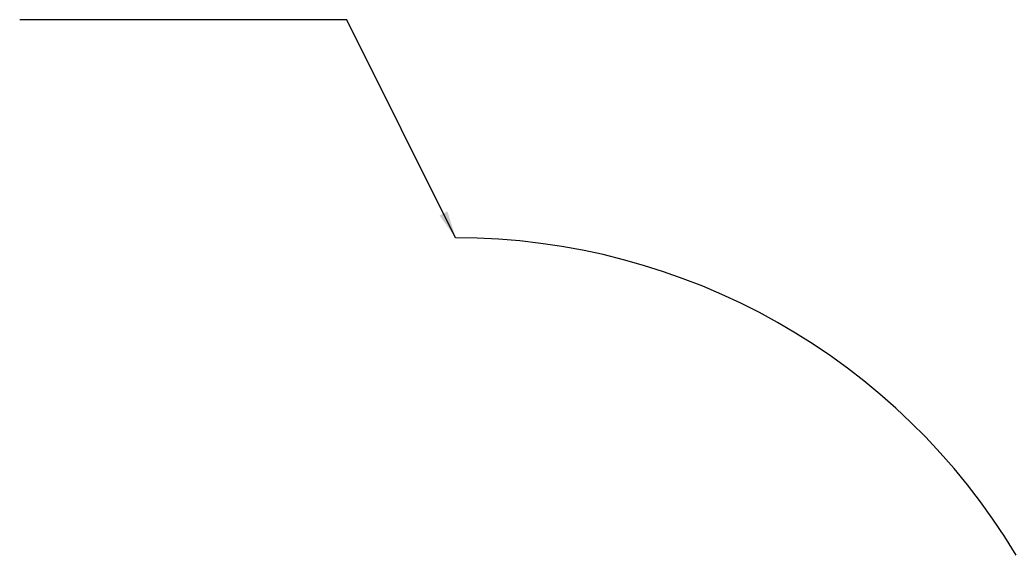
# Model space of a CAD drawing. Header units: millimetres. Extents: x -140 to -48.6, y 30.9 to 80.
import ezdxf

# ---------------------------------------------------------------- set-up
doc = ezdxf.new("R2010")
doc.units = ezdxf.units.MM
doc.layers.get('0').update_dxf_attribs({"linetype": 'CONTINUOUS', "lineweight": 25, "true_color": 0x000000})
doc.styles.get("Standard").update_dxf_attribs({"font": 'txt', "width": 0.75})
doc.dimstyles.get("Standard").update_dxf_attribs({"dimtxt": 2.5, "dimasz": 2.5, "dimexe": 1.25, "dimexo": 0.625, "dimtad": 1, "dimtxsty": 'Standard', "dimcen": 2.5, "dimadec": 0, "dimazin": 0, "dimtfac": 1, "dimtmove": 0, "dimatfit": 3, "dimfxl": 1, "dimarcsym": 0})

msp = doc.modelspace()

# ---------------------------------------------------------------- linework, layer by layer
msp.add_arc((-100, 0), 60, 30.96376, 90)

# ---------------------------------------------------------------- leaders
msp.add_leader([(-100, 60), (-110, 80), (-140, 80)], dimstyle='Standard')

doc.saveas('drawing.dxf')
